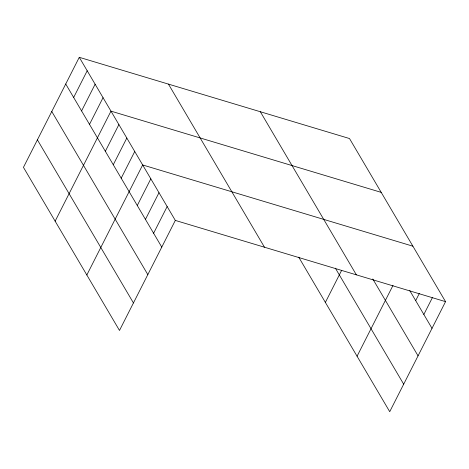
<?xml version="1.0" encoding="UTF-8"?>
<svg xmlns="http://www.w3.org/2000/svg" width="469" height="469" viewBox="0 0 469 469"><rect width="100%" height="100%" fill="white"/><g stroke="black" fill="none" stroke-linecap="round" stroke-linejoin="round"><path stroke-width="0.7" d="M79.273 57.306L23.45 167.345L119.489 330.457L175.318 220.418L79.273 57.306L349.511 138.543L445.55 301.655L389.727 411.694L298.724 257.147M73.656 97.458L87.199 70.766M81.583 110.913L95.125 84.221M89.503 124.373L103.045 97.675M55.143 221.169L110.971 111.135L381.203 192.372M105.349 151.282L118.892 124.59M113.275 164.742L126.818 138.044M121.195 178.197L134.738 151.505M86.835 274.998L142.664 164.959L412.896 246.196M137.282 205.516L150.825 178.824M145.449 219.381L158.991 192.689M153.609 233.245L167.152 206.553M325.375 302.411L341.614 270.396M357.067 356.235L393.01 285.392M415.681 300.623L419.315 293.459M423.841 314.482L432.43 297.557M175.318 220.418L445.55 301.655M409.742 290.54L432.008 328.347M372.796 278.985L418.055 355.854M260.33 111.733L356.376 274.846M335.37 268.18L403.68 384.187M168.453 84.115L264.493 247.227M65.73 84.004L161.776 247.11M51.778 111.505L147.823 274.617M37.403 139.844L133.448 302.951"/></g></svg>
